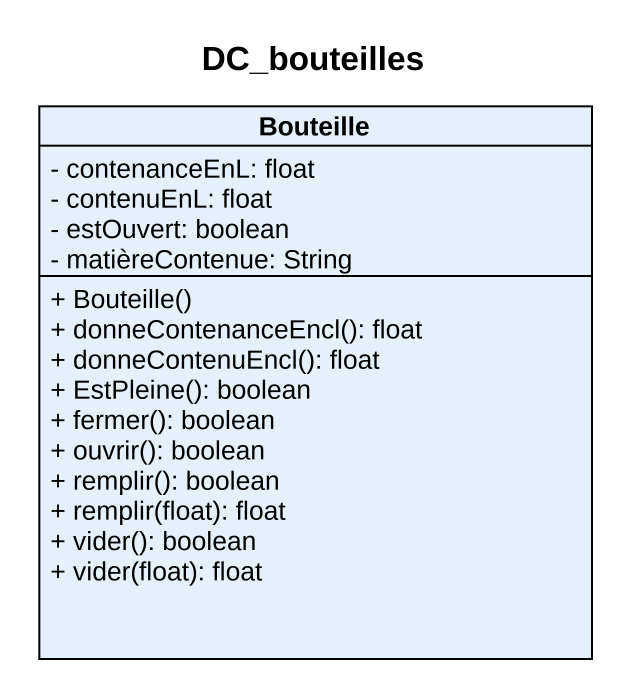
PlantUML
@startuml
title DC_bouteilles
hide circle
hide empty members
skinparam classAttributeIconSize 0
class Bouteille {
  - contenanceEnL: float
  - contenuEnL: float
  - estOuvert: boolean
  - matièreContenue: String
  + Bouteille()
  + donneContenanceEncl(): float
  + donneContenuEncl(): float
  + EstPleine(): boolean
  + fermer(): boolean
  + ouvrir(): boolean
  + remplir(): boolean
  + remplir(float): float
  + vider(): boolean
  + vider(float): float
}
@enduml
